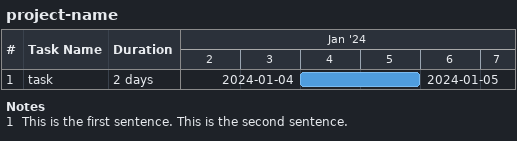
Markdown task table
project-name

| ID | Task | Duration | Start | Finish |
|---|---|---|---|---|
| 1 | task | 2d | 2024-01-04 | 2024-01-05 |

Notes
- 1: This is the first sentence. This is the second sentence.
